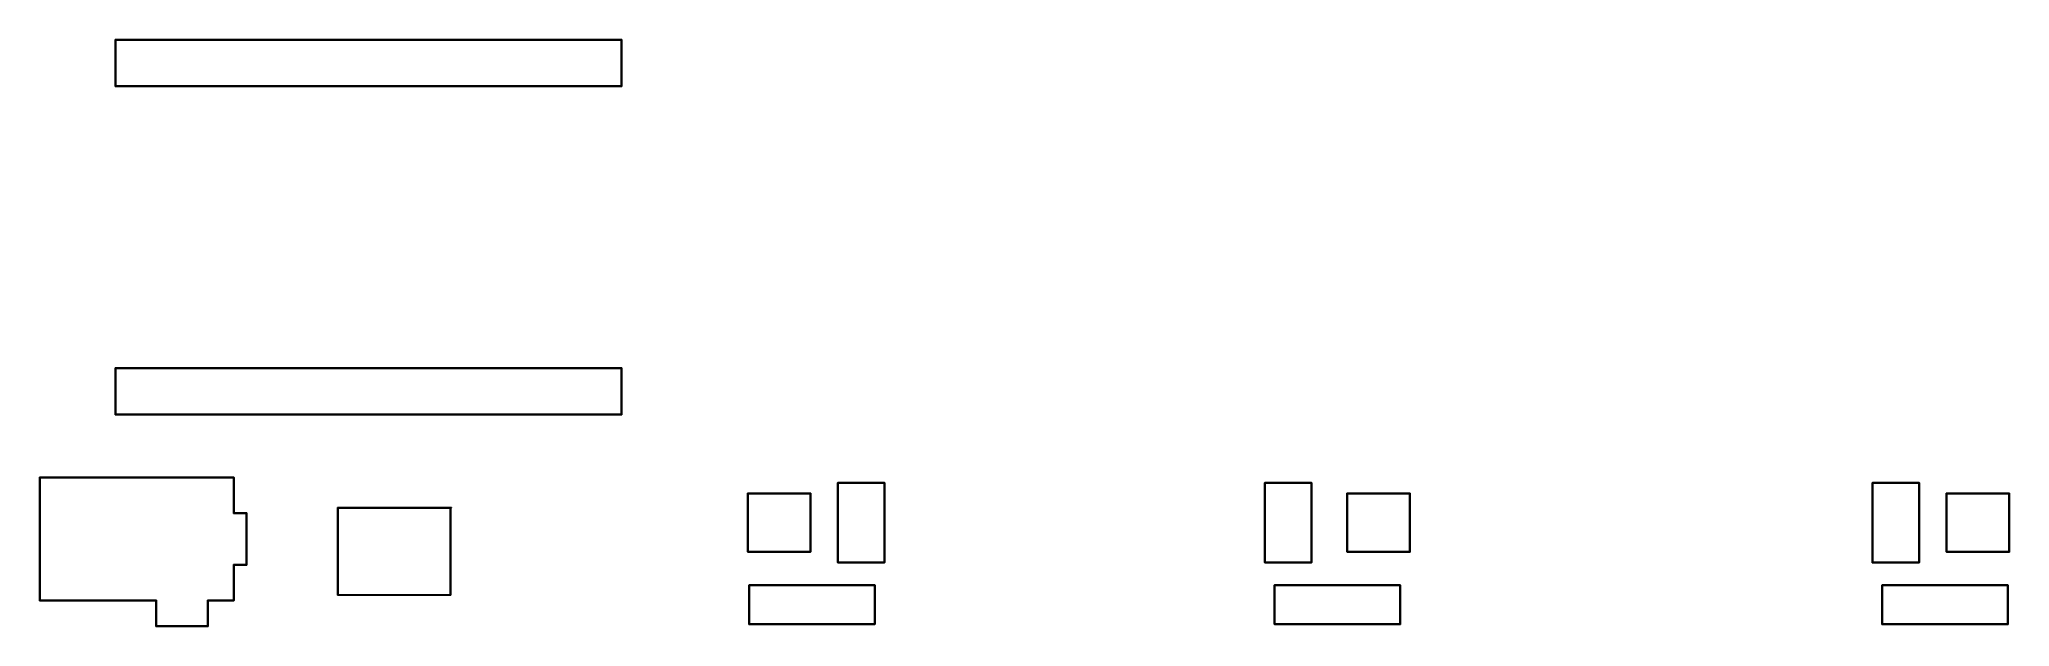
# Model space of a CAD drawing. Extents: x 34 to 187, y -126 to -81.
import ezdxf

# ---------------------------------------------------------------- set-up
doc = ezdxf.new("R2010")
doc.units = 0
doc.header["$MEASUREMENT"] = 0
doc.layers.add('BLACK', color=7, linetype='CONTINUOUS')

msp = doc.modelspace()

# ---------------------------------------------------------------- linework, layer by layer
at = {"layer": 'BLACK', "linetype": 'CONTINUOUS'}
for p, q in [((40.0849, -80.75), (40.0854, -80.7451)), ((40.085, -80.7512), (40.0849, -80.75)), ((40.085, -84.3488), (40.085, -80.7512)), ((40.0854, -80.7451), (40.0868, -80.7404)), ((40.0868, -80.7404), (40.0891, -80.736)), ((40.0891, -80.736), (40.0922, -80.7322)), ((40.0922, -80.7322), (40.096, -80.7291)), ((40.096, -80.7291), (40.1004, -80.7268)), ((40.1004, -80.7268), (40.1051, -80.7254)), ((40.1051, -80.7254), (40.1088, -80.725)), ((40.1088, -80.725), (40.11, -80.7249)), ((40.11, -80.7249), (40.1112, -80.725)), ((40.1112, -80.725), (79.2588, -80.725)), ((79.2588, -80.725), (79.26, -80.7249)), ((79.26, -80.7249), (79.2612, -80.725)), ((79.2612, -80.725), (79.2649, -80.7254)), ((79.2649, -80.7254), (79.2696, -80.7268)), ((79.2696, -80.7268), (79.274, -80.7291)), ((79.274, -80.7291), (79.2778, -80.7322)), ((79.2778, -80.7322), (79.2809, -80.736)), ((79.2809, -80.736), (79.2832, -80.7404)), ((79.2832, -80.7404), (79.2846, -80.7451)), ((79.2846, -80.7451), (79.2851, -80.75)), ((79.2851, -80.75), (79.285, -80.7512)), ((79.285, -80.7512), (79.285, -84.3488)), ((40.135, -80.775), (40.135, -84.325)), ((79.235, -80.775), (40.135, -80.775)), ((79.235, -84.325), (79.235, -80.775)), ((40.0849, -84.35), (40.085, -84.3488)), ((40.0854, -84.3549), (40.0849, -84.35)), ((40.0868, -84.3596), (40.0854, -84.3549)), ((40.0891, -84.364), (40.0868, -84.3596)), ((40.0922, -84.3678), (40.0891, -84.364)), ((40.096, -84.3709), (40.0922, -84.3678)), ((40.1004, -84.3732), (40.096, -84.3709)), ((40.1051, -84.3746), (40.1004, -84.3732)), ((40.1088, -84.375), (40.1051, -84.3746)), ((40.11, -84.3751), (40.1088, -84.375)), ((40.1088, -84.375), (40.1088, -84.375)), ((40.1112, -84.375), (40.11, -84.3751)), ((79.2588, -84.375), (40.1112, -84.375)), ((40.135, -84.325), (79.235, -84.325)), ((79.26, -84.3751), (79.2588, -84.375)), ((79.2612, -84.375), (79.26, -84.3751)), ((79.2649, -84.3746), (79.2612, -84.375)), ((79.2612, -84.375), (79.2612, -84.375)), ((79.2696, -84.3732), (79.2649, -84.3746)), ((79.274, -84.3709), (79.2696, -84.3732)), ((79.2778, -84.3678), (79.274, -84.3709)), ((79.2809, -84.364), (79.2778, -84.3678)), ((79.2832, -84.3596), (79.2809, -84.364)), ((79.2846, -84.3549), (79.2832, -84.3596)), ((79.2851, -84.35), (79.2846, -84.3549)), ((79.285, -84.3488), (79.2851, -84.35)), ((40.0849, -106.15), (40.0854, -106.145)), ((40.085, -106.151), (40.0849, -106.15)), ((40.085, -109.749), (40.085, -106.151)), ((40.0854, -106.145), (40.0868, -106.14)), ((40.0868, -106.14), (40.0891, -106.136)), ((40.0891, -106.136), (40.0922, -106.132)), ((40.0922, -106.132), (40.096, -106.129)), ((40.096, -106.129), (40.1004, -106.127)), ((40.1004, -106.127), (40.1051, -106.125)), ((40.1051, -106.125), (40.1088, -106.125)), ((40.1088, -106.125), (40.11, -106.125)), ((40.11, -106.125), (40.1112, -106.125)), ((40.1112, -106.125), (79.2588, -106.125)), ((40.135, -106.175), (40.135, -109.725)), ((79.235, -106.175), (40.135, -106.175)), ((79.235, -109.725), (79.235, -106.175)), ((79.2588, -106.125), (79.26, -106.125)), ((79.26, -106.125), (79.2612, -106.125)), ((79.2612, -106.125), (79.2649, -106.125)), ((79.2649, -106.125), (79.2696, -106.127)), ((79.2696, -106.127), (79.274, -106.129)), ((79.274, -106.129), (79.2778, -106.132)), ((79.2778, -106.132), (79.2809, -106.136)), ((79.2809, -106.136), (79.2832, -106.14)), ((79.2832, -106.14), (79.2846, -106.145)), ((79.2846, -106.145), (79.2851, -106.15)), ((79.2851, -106.15), (79.285, -106.151)), ((79.285, -106.151), (79.285, -109.749)), ((40.0849, -109.75), (40.085, -109.749)), ((40.0854, -109.755), (40.0849, -109.75)), ((40.0868, -109.76), (40.0854, -109.755)), ((40.0891, -109.764), (40.0868, -109.76)), ((40.0922, -109.768), (40.0891, -109.764)), ((40.096, -109.771), (40.0922, -109.768)), ((40.1004, -109.773), (40.096, -109.771)), ((40.1051, -109.775), (40.1004, -109.773)), ((40.1088, -109.775), (40.1051, -109.775)), ((40.11, -109.775), (40.1088, -109.775)), ((40.1088, -109.775), (40.1088, -109.775)), ((40.1112, -109.775), (40.11, -109.775)), ((79.2588, -109.775), (40.1112, -109.775)), ((40.135, -109.725), (79.235, -109.725)), ((79.26, -109.775), (79.2588, -109.775)), ((79.2612, -109.775), (79.26, -109.775)), ((79.2649, -109.775), (79.2612, -109.775)), ((79.2612, -109.775), (79.2612, -109.775)), ((79.2696, -109.773), (79.2649, -109.775)), ((79.274, -109.771), (79.2696, -109.773)), ((79.2778, -109.768), (79.274, -109.771)), ((79.2809, -109.764), (79.2778, -109.768)), ((79.2832, -109.76), (79.2809, -109.764)), ((79.2846, -109.755), (79.2832, -109.76)), ((79.2851, -109.75), (79.2846, -109.755)), ((79.285, -109.749), (79.2851, -109.75)), ((34.2349, -114.63), (34.2354, -114.625)), ((34.235, -114.631), (34.2349, -114.63)), ((34.235, -124.129), (34.235, -114.631)), ((34.2354, -114.625), (34.2368, -114.62)), ((34.2368, -114.62), (34.2391, -114.616)), ((34.2391, -114.616), (34.2422, -114.612)), ((34.2422, -114.612), (34.246, -114.609)), ((34.246, -114.609), (34.2504, -114.607)), ((34.2504, -114.607), (34.2551, -114.605)), ((34.2551, -114.605), (34.2588, -114.605)), ((34.2588, -114.605), (34.2588, -114.605)), ((34.2588, -114.605), (34.26, -114.605)), ((34.26, -114.605), (34.2612, -114.605)), ((34.2612, -114.605), (49.2588, -114.605)), ((34.285, -114.655), (34.285, -124.105)), ((49.235, -114.655), (34.285, -114.655)), ((49.235, -114.879), (49.235, -114.655)), ((49.235, -117.379), (49.235, -114.879)), ((49.235, -114.879), (49.235, -114.879)), ((49.2588, -114.605), (49.26, -114.605)), ((49.26, -114.605), (49.2612, -114.605)), ((49.2612, -114.605), (49.2649, -114.605)), ((49.2649, -114.605), (49.2696, -114.607)), ((49.2696, -114.607), (49.274, -114.609)), ((49.274, -114.609), (49.2778, -114.612)), ((49.2778, -114.612), (49.2809, -114.616)), ((49.2809, -114.616), (49.2832, -114.62)), ((49.2832, -114.62), (49.2846, -114.625)), ((49.2846, -114.625), (49.2851, -114.63)), ((49.2851, -114.63), (49.285, -114.631)), ((49.285, -114.631), (49.285, -117.355)), ((95.9649, -115.04), (95.9654, -115.035)), ((95.965, -115.041), (95.9649, -115.04)), ((95.965, -121.189), (95.965, -115.041)), ((95.9654, -115.035), (95.9668, -115.03)), ((95.9668, -115.03), (95.9691, -115.026)), ((95.9691, -115.026), (95.9722, -115.022)), ((95.9722, -115.022), (95.976, -115.019)), ((95.976, -115.019), (95.9804, -115.017)), ((95.9804, -115.017), (95.9851, -115.015)), ((95.9851, -115.015), (95.9888, -115.015)), ((95.9888, -115.015), (95.99, -115.015)), ((95.99, -115.015), (95.9912, -115.015)), ((95.9912, -115.015), (99.5888, -115.015)), ((96.015, -115.065), (96.015, -121.165)), ((99.565, -115.065), (96.015, -115.065)), ((99.565, -121.165), (99.565, -115.065)), ((99.5888, -115.015), (99.59, -115.015)), ((99.59, -115.015), (99.5912, -115.015)), ((99.5912, -115.015), (99.5949, -115.015)), ((99.5949, -115.015), (99.5996, -115.017)), ((99.5996, -115.017), (99.604, -115.019)), ((99.604, -115.019), (99.6078, -115.022)), ((99.6078, -115.022), (99.6109, -115.026)), ((99.6109, -115.026), (99.6132, -115.03)), ((99.6132, -115.03), (99.6146, -115.035)), ((99.6146, -115.035), (99.6151, -115.04)), ((99.6151, -115.04), (99.615, -115.041)), ((99.615, -115.041), (99.615, -121.189)), ((128.985, -115.035), (128.987, -115.03)), ((128.985, -115.04), (128.985, -115.035)), ((128.985, -115.041), (128.985, -115.04)), ((128.985, -121.189), (128.985, -115.041)), ((128.987, -115.03), (128.989, -115.026)), ((128.989, -115.026), (128.992, -115.022)), ((128.992, -115.022), (128.996, -115.019)), ((128.996, -115.019), (129, -115.017)), ((129, -115.017), (129.005, -115.015)), ((129.005, -115.015), (129.009, -115.015)), ((129.009, -115.015), (129.01, -115.015)), ((129.01, -115.015), (129.011, -115.015)), ((129.011, -115.015), (132.609, -115.015)), ((129.035, -115.065), (129.035, -121.165)), ((132.585, -115.065), (129.035, -115.065)), ((132.585, -121.165), (132.585, -115.065)), ((132.609, -115.015), (132.61, -115.015)), ((132.61, -115.015), (132.611, -115.015)), ((132.611, -115.015), (132.615, -115.015)), ((132.615, -115.015), (132.62, -115.017)), ((132.62, -115.017), (132.624, -115.019)), ((132.624, -115.019), (132.628, -115.022)), ((132.628, -115.022), (132.631, -115.026)), ((132.631, -115.026), (132.633, -115.03)), ((132.633, -115.03), (132.635, -115.035)), ((132.635, -115.035), (132.635, -115.04)), ((132.635, -115.04), (132.635, -115.041)), ((132.635, -115.041), (132.635, -121.189)), ((175.975, -115.035), (175.977, -115.03)), ((175.975, -115.04), (175.975, -115.035)), ((175.975, -115.041), (175.975, -115.04)), ((175.975, -121.189), (175.975, -115.041)), ((175.977, -115.03), (175.979, -115.026)), ((175.979, -115.026), (175.982, -115.022)), ((175.982, -115.022), (175.986, -115.019)), ((175.986, -115.019), (175.99, -115.017)), ((175.99, -115.017), (175.995, -115.015)), ((175.995, -115.015), (175.999, -115.015)), ((175.999, -115.015), (176, -115.015)), ((176, -115.015), (176.001, -115.015)), ((176.001, -115.015), (179.599, -115.015)), ((176.025, -115.065), (176.025, -121.165)), ((179.575, -115.065), (176.025, -115.065)), ((179.575, -121.165), (179.575, -115.065)), ((179.599, -115.015), (179.6, -115.015)), ((179.6, -115.015), (179.601, -115.015)), ((179.601, -115.015), (179.605, -115.015)), ((179.605, -115.015), (179.61, -115.017)), ((179.61, -115.017), (179.614, -115.019)), ((179.614, -115.019), (179.618, -115.022)), ((179.618, -115.022), (179.621, -115.026)), ((179.621, -115.026), (179.623, -115.03)), ((179.623, -115.03), (179.625, -115.035)), ((179.625, -115.035), (179.625, -115.04)), ((179.625, -115.04), (179.625, -115.041)), ((179.625, -115.041), (179.625, -121.189)), ((57.2949, -116.96), (57.2954, -116.955)), ((57.295, -116.961), (57.2949, -116.96)), ((57.295, -123.709), (57.295, -116.961)), ((57.2954, -116.955), (57.2968, -116.95)), ((57.2968, -116.95), (57.2991, -116.946)), ((57.2991, -116.946), (57.3022, -116.942)), ((57.3022, -116.942), (57.306, -116.939)), ((57.306, -116.939), (57.3104, -116.937)), ((57.3104, -116.937), (57.3151, -116.935)), ((57.3151, -116.935), (57.3188, -116.935)), ((57.3188, -116.935), (57.32, -116.935)), ((57.32, -116.935), (57.3212, -116.935)), ((57.3212, -116.935), (66.0712, -116.935)), ((57.345, -116.985), (57.345, -123.685)), ((66.0188, -116.985), (57.345, -116.985)), ((65.995, -117.009), (65.9954, -117.005)), ((65.995, -123.685), (65.995, -117.009)), ((65.9954, -117.005), (65.9968, -117)), ((65.9968, -117), (65.9991, -116.996)), ((65.9991, -116.996), (66.0022, -116.992)), ((66.0022, -116.992), (66.006, -116.989)), ((66.006, -116.989), (66.0104, -116.987)), ((66.0104, -116.987), (66.0151, -116.985)), ((66.0151, -116.985), (66.0188, -116.985)), ((66.0712, -116.985), (66.0212, -116.985)), ((66.0212, -116.985), (66.0249, -116.985)), ((66.0249, -116.985), (66.0296, -116.987)), ((66.0296, -116.987), (66.034, -116.989)), ((66.034, -116.989), (66.0378, -116.992)), ((66.0378, -116.992), (66.0409, -116.996)), ((66.0409, -116.996), (66.0432, -117)), ((66.0432, -117), (66.0446, -117.005)), ((66.0446, -117.005), (66.045, -117.009)), ((66.045, -117.009), (66.045, -123.709)), ((66.0712, -116.935), (66.0749, -116.935)), ((66.0749, -116.985), (66.0712, -116.985)), ((66.0749, -116.935), (66.0796, -116.937)), ((66.0796, -116.983), (66.0749, -116.985)), ((66.0796, -116.937), (66.084, -116.939)), ((66.084, -116.981), (66.0796, -116.983)), ((66.084, -116.939), (66.0878, -116.942)), ((66.0878, -116.978), (66.084, -116.981)), ((66.0878, -116.942), (66.0909, -116.946)), ((66.0909, -116.974), (66.0878, -116.978)), ((66.0909, -116.946), (66.0932, -116.95)), ((66.0932, -116.97), (66.0909, -116.974)), ((66.0932, -116.95), (66.0946, -116.955)), ((66.0946, -116.965), (66.0932, -116.97)), ((66.0946, -116.955), (66.0951, -116.96)), ((66.0951, -116.96), (66.0946, -116.965)), ((88.9949, -115.86), (88.9954, -115.855)), ((88.995, -115.861), (88.9949, -115.86)), ((88.995, -120.359), (88.995, -115.861)), ((88.9954, -115.855), (88.9968, -115.85)), ((88.9968, -115.85), (88.9991, -115.846)), ((88.9991, -115.846), (89.0022, -115.842)), ((89.0022, -115.842), (89.006, -115.839)), ((89.006, -115.839), (89.0104, -115.837)), ((89.0104, -115.837), (89.0151, -115.835)), ((89.0151, -115.835), (89.0188, -115.835)), ((89.0188, -115.835), (89.02, -115.835)), ((89.02, -115.835), (89.0212, -115.835)), ((89.0212, -115.835), (93.8688, -115.835)), ((89.045, -115.885), (89.045, -120.335)), ((93.845, -115.885), (89.045, -115.885)), ((93.845, -120.335), (93.845, -115.885)), ((93.8688, -115.835), (93.87, -115.835)), ((93.87, -115.835), (93.8712, -115.835)), ((93.8712, -115.835), (93.8749, -115.835)), ((93.8749, -115.835), (93.8796, -115.837)), ((93.8796, -115.837), (93.884, -115.839)), ((93.884, -115.839), (93.8878, -115.842)), ((93.8878, -115.842), (93.8909, -115.846)), ((93.8909, -115.846), (93.8932, -115.85)), ((93.8932, -115.85), (93.8946, -115.855)), ((93.8946, -115.855), (93.8951, -115.86)), ((93.8951, -115.86), (93.895, -115.861)), ((93.895, -115.861), (93.895, -120.359)), ((135.35, -115.855), (135.352, -115.85)), ((135.35, -115.86), (135.35, -115.855)), ((135.35, -115.861), (135.35, -115.86)), ((135.35, -120.359), (135.35, -115.861)), ((135.352, -115.85), (135.354, -115.846)), ((135.354, -115.846), (135.357, -115.842)), ((135.357, -115.842), (135.361, -115.839)), ((135.361, -115.839), (135.365, -115.837)), ((135.365, -115.837), (135.37, -115.835)), ((135.37, -115.835), (135.374, -115.835)), ((135.374, -115.835), (135.375, -115.835)), ((135.375, -115.835), (135.376, -115.835)), ((135.376, -115.835), (140.224, -115.835)), ((135.4, -115.885), (135.4, -120.335)), ((140.2, -115.885), (135.4, -115.885)), ((140.2, -120.335), (140.2, -115.885)), ((140.224, -115.835), (140.225, -115.835)), ((140.225, -115.835), (140.226, -115.835)), ((140.226, -115.835), (140.23, -115.835)), ((140.23, -115.835), (140.235, -115.837)), ((140.235, -115.837), (140.239, -115.839)), ((140.239, -115.839), (140.243, -115.842)), ((140.243, -115.842), (140.246, -115.846)), ((140.246, -115.846), (140.248, -115.85)), ((140.248, -115.85), (140.25, -115.855)), ((140.25, -115.855), (140.25, -115.86)), ((140.25, -115.86), (140.25, -115.861)), ((140.25, -115.861), (140.25, -120.359)), ((181.705, -115.855), (181.707, -115.85)), ((181.705, -115.86), (181.705, -115.855)), ((181.705, -115.861), (181.705, -115.86)), ((181.705, -120.359), (181.705, -115.861)), ((181.707, -115.85), (181.709, -115.846)), ((181.709, -115.846), (181.712, -115.842)), ((181.712, -115.842), (181.716, -115.839)), ((181.716, -115.839), (181.72, -115.837)), ((181.72, -115.837), (181.725, -115.835)), ((181.725, -115.835), (181.729, -115.835)), ((181.729, -115.835), (181.73, -115.835)), ((181.73, -115.835), (181.731, -115.835)), ((181.731, -115.835), (186.579, -115.835)), ((181.755, -115.885), (181.755, -120.335)), ((186.555, -115.885), (181.755, -115.885)), ((186.555, -120.335), (186.555, -115.885)), ((186.579, -115.835), (186.58, -115.835)), ((186.58, -115.835), (186.581, -115.835)), ((186.581, -115.835), (186.585, -115.835)), ((186.585, -115.835), (186.59, -115.837)), ((186.59, -115.837), (186.594, -115.839)), ((186.594, -115.839), (186.598, -115.842)), ((186.598, -115.842), (186.601, -115.846)), ((186.601, -115.846), (186.603, -115.85)), ((186.603, -115.85), (186.605, -115.855)), ((186.605, -115.855), (186.605, -115.86)), ((186.605, -115.86), (186.605, -115.861)), ((186.605, -115.861), (186.605, -120.359)), ((49.2349, -117.38), (49.235, -117.379)), ((49.2354, -117.385), (49.2349, -117.38)), ((49.2368, -117.39), (49.2354, -117.385)), ((49.2391, -117.394), (49.2368, -117.39)), ((49.2422, -117.398), (49.2391, -117.394)), ((49.246, -117.401), (49.2422, -117.398)), ((49.2504, -117.403), (49.246, -117.401)), ((49.2551, -117.405), (49.2504, -117.403)), ((49.2588, -117.405), (49.2551, -117.405)), ((49.26, -117.405), (49.2588, -117.405)), ((49.2588, -117.405), (49.2588, -117.405)), ((49.2612, -117.405), (49.26, -117.405)), ((50.235, -117.405), (49.2612, -117.405)), ((49.285, -117.355), (50.2588, -117.355)), ((50.235, -121.355), (50.235, -117.405)), ((50.2588, -117.355), (50.26, -117.355)), ((50.26, -117.355), (50.2612, -117.355)), ((50.2612, -117.355), (50.2612, -117.355)), ((50.2612, -117.355), (50.2649, -117.355)), ((50.2649, -117.355), (50.2696, -117.357)), ((50.2696, -117.357), (50.274, -117.359)), ((50.274, -117.359), (50.2778, -117.362)), ((50.2778, -117.362), (50.2809, -117.366)), ((50.2809, -117.366), (50.2832, -117.37)), ((50.2832, -117.37), (50.2846, -117.375)), ((50.2846, -117.375), (50.2851, -117.38)), ((50.2851, -117.38), (50.285, -117.381)), ((50.285, -117.381), (50.285, -121.379)), ((88.9949, -120.36), (88.995, -120.359)), ((88.9954, -120.365), (88.9949, -120.36)), ((88.9968, -120.37), (88.9954, -120.365)), ((88.9991, -120.374), (88.9968, -120.37)), ((89.045, -120.335), (93.845, -120.335)), ((93.8932, -120.37), (93.8909, -120.374)), ((93.8946, -120.365), (93.8932, -120.37)), ((93.8951, -120.36), (93.8946, -120.365)), ((93.895, -120.359), (93.8951, -120.36)), ((135.35, -120.36), (135.35, -120.359)), ((135.35, -120.365), (135.35, -120.36)), ((135.352, -120.37), (135.35, -120.365)), ((135.354, -120.374), (135.352, -120.37)), ((135.4, -120.335), (140.2, -120.335)), ((140.248, -120.37), (140.246, -120.374)), ((140.25, -120.365), (140.248, -120.37)), ((140.25, -120.359), (140.25, -120.36)), ((140.25, -120.36), (140.25, -120.365)), ((181.705, -120.36), (181.705, -120.359)), ((181.705, -120.365), (181.705, -120.36)), ((181.707, -120.37), (181.705, -120.365)), ((181.709, -120.374), (181.707, -120.37)), ((181.755, -120.335), (186.555, -120.335)), ((186.603, -120.37), (186.601, -120.374)), ((186.605, -120.365), (186.603, -120.37)), ((186.605, -120.359), (186.605, -120.36)), ((186.605, -120.36), (186.605, -120.365)), ((49.2349, -121.38), (49.2354, -121.375)), ((49.235, -121.381), (49.2349, -121.38)), ((49.235, -124.105), (49.235, -121.381)), ((49.2354, -121.375), (49.2368, -121.37)), ((49.2368, -121.37), (49.2391, -121.366)), ((49.2391, -121.366), (49.2422, -121.362)), ((49.2422, -121.362), (49.246, -121.359)), ((49.246, -121.359), (49.2504, -121.357)), ((49.2504, -121.357), (49.2551, -121.355)), ((49.2551, -121.355), (49.2588, -121.355)), ((49.2588, -121.355), (49.26, -121.355)), ((49.26, -121.355), (49.2612, -121.355)), ((49.2612, -121.355), (50.235, -121.355)), ((50.2588, -121.405), (49.285, -121.405)), ((49.285, -121.405), (49.285, -124.129)), ((50.26, -121.405), (50.2588, -121.405)), ((50.2649, -121.405), (50.26, -121.405)), ((50.2696, -121.403), (50.2649, -121.405)), ((50.274, -121.401), (50.2696, -121.403)), ((50.2778, -121.398), (50.274, -121.401)), ((50.2809, -121.394), (50.2778, -121.398)), ((50.2832, -121.39), (50.2809, -121.394)), ((50.2846, -121.385), (50.2832, -121.39)), ((50.285, -121.381), (50.2846, -121.385)), ((50.285, -121.379), (50.2851, -121.38)), ((50.2851, -121.38), (50.285, -121.381)), ((89.0022, -120.378), (88.9991, -120.374)), ((89.006, -120.381), (89.0022, -120.378)), ((89.0104, -120.383), (89.006, -120.381)), ((89.0151, -120.385), (89.0104, -120.383)), ((89.0188, -120.385), (89.0151, -120.385)), ((89.02, -120.385), (89.0188, -120.385)), ((89.0188, -120.385), (89.0188, -120.385)), ((89.0212, -120.385), (89.02, -120.385)), ((93.8688, -120.385), (89.0212, -120.385)), ((93.87, -120.385), (93.8688, -120.385)), ((93.8712, -120.385), (93.87, -120.385)), ((93.8749, -120.385), (93.8712, -120.385)), ((93.8712, -120.385), (93.8712, -120.385)), ((93.8796, -120.383), (93.8749, -120.385)), ((93.884, -120.381), (93.8796, -120.383)), ((93.8878, -120.378), (93.884, -120.381)), ((93.8909, -120.374), (93.8878, -120.378)), ((95.9649, -121.19), (95.965, -121.189)), ((95.9654, -121.195), (95.9649, -121.19)), ((95.9668, -121.2), (95.9654, -121.195)), ((95.9691, -121.204), (95.9668, -121.2)), ((95.9722, -121.208), (95.9691, -121.204)), ((95.976, -121.211), (95.9722, -121.208)), ((95.9804, -121.213), (95.976, -121.211)), ((95.9851, -121.215), (95.9804, -121.213)), ((95.9888, -121.215), (95.9851, -121.215)), ((95.99, -121.215), (95.9888, -121.215)), ((95.9888, -121.215), (95.9888, -121.215)), ((95.9912, -121.215), (95.99, -121.215)), ((99.5888, -121.215), (95.9912, -121.215)), ((96.015, -121.165), (99.565, -121.165)), ((99.59, -121.215), (99.5888, -121.215)), ((99.5912, -121.215), (99.59, -121.215)), ((99.5949, -121.215), (99.5912, -121.215)), ((99.5912, -121.215), (99.5912, -121.215)), ((99.5996, -121.213), (99.5949, -121.215)), ((99.604, -121.211), (99.5996, -121.213)), ((99.6078, -121.208), (99.604, -121.211)), ((99.6109, -121.204), (99.6078, -121.208)), ((99.6132, -121.2), (99.6109, -121.204)), ((99.6146, -121.195), (99.6132, -121.2)), ((99.6151, -121.19), (99.6146, -121.195)), ((99.615, -121.189), (99.6151, -121.19)), ((128.985, -121.19), (128.985, -121.189)), ((128.985, -121.195), (128.985, -121.19)), ((128.987, -121.2), (128.985, -121.195)), ((128.989, -121.204), (128.987, -121.2)), ((128.992, -121.208), (128.989, -121.204)), ((128.996, -121.211), (128.992, -121.208)), ((129, -121.213), (128.996, -121.211)), ((129.005, -121.215), (129, -121.213)), ((129.009, -121.215), (129.005, -121.215)), ((129.01, -121.215), (129.009, -121.215)), ((129.009, -121.215), (129.009, -121.215)), ((129.011, -121.215), (129.01, -121.215)), ((132.609, -121.215), (129.011, -121.215)), ((129.035, -121.165), (132.585, -121.165)), ((132.61, -121.215), (132.609, -121.215)), ((132.611, -121.215), (132.61, -121.215)), ((132.615, -121.215), (132.611, -121.215)), ((132.611, -121.215), (132.611, -121.215)), ((132.62, -121.213), (132.615, -121.215)), ((132.624, -121.211), (132.62, -121.213)), ((132.628, -121.208), (132.624, -121.211)), ((132.631, -121.204), (132.628, -121.208)), ((132.633, -121.2), (132.631, -121.204)), ((132.635, -121.195), (132.633, -121.2)), ((132.635, -121.189), (132.635, -121.19)), ((132.635, -121.19), (132.635, -121.195)), ((135.357, -120.378), (135.354, -120.374)), ((135.361, -120.381), (135.357, -120.378)), ((135.365, -120.383), (135.361, -120.381)), ((135.37, -120.385), (135.365, -120.383)), ((135.374, -120.385), (135.37, -120.385)), ((135.375, -120.385), (135.374, -120.385)), ((135.374, -120.385), (135.374, -120.385)), ((135.376, -120.385), (135.375, -120.385)), ((140.224, -120.385), (135.376, -120.385)), ((140.225, -120.385), (140.224, -120.385)), ((140.226, -120.385), (140.225, -120.385)), ((140.23, -120.385), (140.226, -120.385)), ((140.226, -120.385), (140.226, -120.385)), ((140.235, -120.383), (140.23, -120.385)), ((140.239, -120.381), (140.235, -120.383)), ((140.243, -120.378), (140.239, -120.381)), ((140.246, -120.374), (140.243, -120.378)), ((175.975, -121.19), (175.975, -121.189)), ((175.975, -121.195), (175.975, -121.19)), ((175.977, -121.2), (175.975, -121.195)), ((175.979, -121.204), (175.977, -121.2)), ((175.982, -121.208), (175.979, -121.204)), ((175.986, -121.211), (175.982, -121.208)), ((175.99, -121.213), (175.986, -121.211)), ((175.995, -121.215), (175.99, -121.213)), ((175.999, -121.215), (175.995, -121.215)), ((176, -121.215), (175.999, -121.215)), ((175.999, -121.215), (175.999, -121.215)), ((176.001, -121.215), (176, -121.215)), ((179.599, -121.215), (176.001, -121.215)), ((176.025, -121.165), (179.575, -121.165)), ((179.6, -121.215), (179.599, -121.215)), ((179.601, -121.215), (179.6, -121.215)), ((179.605, -121.215), (179.601, -121.215)), ((179.601, -121.215), (179.601, -121.215)), ((179.61, -121.213), (179.605, -121.215)), ((179.614, -121.211), (179.61, -121.213)), ((179.618, -121.208), (179.614, -121.211)), ((179.621, -121.204), (179.618, -121.208)), ((179.623, -121.2), (179.621, -121.204)), ((179.625, -121.195), (179.623, -121.2)), ((179.625, -121.189), (179.625, -121.19)), ((179.625, -121.19), (179.625, -121.195)), ((181.712, -120.378), (181.709, -120.374)), ((181.716, -120.381), (181.712, -120.378)), ((181.72, -120.383), (181.716, -120.381)), ((181.725, -120.385), (181.72, -120.383)), ((181.729, -120.385), (181.725, -120.385)), ((181.73, -120.385), (181.729, -120.385)), ((181.729, -120.385), (181.729, -120.385)), ((181.731, -120.385), (181.73, -120.385)), ((186.579, -120.385), (181.731, -120.385)), ((186.58, -120.385), (186.579, -120.385)), ((186.581, -120.385), (186.58, -120.385)), ((186.585, -120.385), (186.581, -120.385)), ((186.581, -120.385), (186.581, -120.385)), ((186.59, -120.383), (186.585, -120.385)), ((186.594, -120.381), (186.59, -120.383)), ((186.598, -120.378), (186.594, -120.381)), ((186.601, -120.374), (186.598, -120.378)), ((89.0949, -122.96), (89.0954, -122.955)), ((89.095, -122.961), (89.0949, -122.96)), ((89.095, -125.959), (89.095, -122.961)), ((89.0954, -122.955), (89.0968, -122.95)), ((89.0968, -122.95), (89.0991, -122.946)), ((89.0991, -122.946), (89.1022, -122.942)), ((89.1022, -122.942), (89.106, -122.939)), ((89.106, -122.939), (89.1104, -122.937)), ((89.1104, -122.937), (89.1151, -122.935)), ((89.1151, -122.935), (89.1188, -122.935)), ((89.1188, -122.935), (89.12, -122.935)), ((89.12, -122.935), (89.1212, -122.935)), ((89.1212, -122.935), (98.8388, -122.935)), ((89.145, -122.985), (89.145, -125.935)), ((98.815, -122.985), (89.145, -122.985)), ((98.815, -125.935), (98.815, -122.985)), ((98.8388, -122.935), (98.84, -122.935)), ((98.84, -122.935), (98.8412, -122.935)), ((98.8412, -122.935), (98.8449, -122.935)), ((98.8449, -122.935), (98.8496, -122.937)), ((98.8496, -122.937), (98.854, -122.939)), ((98.854, -122.939), (98.8578, -122.942)), ((98.8578, -122.942), (98.8609, -122.946)), ((98.8609, -122.946), (98.8632, -122.95)), ((98.8632, -122.95), (98.8646, -122.955)), ((98.8646, -122.955), (98.8651, -122.96)), ((98.8651, -122.96), (98.865, -122.961)), ((98.865, -122.961), (98.865, -125.959)), ((129.735, -122.955), (129.737, -122.95)), ((129.735, -122.96), (129.735, -122.955)), ((129.735, -122.961), (129.735, -122.96)), ((129.735, -125.959), (129.735, -122.961)), ((129.737, -122.95), (129.739, -122.946)), ((129.739, -122.946), (129.742, -122.942)), ((129.742, -122.942), (129.746, -122.939)), ((129.746, -122.939), (129.75, -122.937)), ((129.75, -122.937), (129.755, -122.935)), ((129.755, -122.935), (129.759, -122.935)), ((129.759, -122.935), (129.76, -122.935)), ((129.76, -122.935), (129.761, -122.935)), ((129.761, -122.935), (139.479, -122.935)), ((129.785, -122.985), (129.785, -125.935)), ((139.455, -122.985), (129.785, -122.985)), ((139.455, -125.935), (139.455, -122.985)), ((139.479, -122.935), (139.48, -122.935)), ((139.48, -122.935), (139.481, -122.935)), ((139.481, -122.935), (139.485, -122.935)), ((139.485, -122.935), (139.49, -122.937)), ((139.49, -122.937), (139.494, -122.939)), ((139.494, -122.939), (139.498, -122.942)), ((139.498, -122.942), (139.501, -122.946)), ((139.501, -122.946), (139.503, -122.95)), ((139.503, -122.95), (139.505, -122.955)), ((139.505, -122.955), (139.505, -122.96)), ((139.505, -122.96), (139.505, -122.961)), ((139.505, -122.961), (139.505, -125.959)), ((176.725, -122.955), (176.727, -122.95)), ((176.725, -122.96), (176.725, -122.955)), ((176.725, -122.961), (176.725, -122.96)), ((176.725, -125.959), (176.725, -122.961)), ((176.727, -122.95), (176.729, -122.946)), ((176.729, -122.946), (176.732, -122.942)), ((176.732, -122.942), (176.736, -122.939)), ((176.736, -122.939), (176.74, -122.937)), ((176.74, -122.937), (176.745, -122.935)), ((176.745, -122.935), (176.749, -122.935)), ((176.749, -122.935), (176.75, -122.935)), ((176.75, -122.935), (176.751, -122.935)), ((176.751, -122.935), (186.469, -122.935)), ((176.775, -122.985), (176.775, -125.935)), ((186.445, -122.985), (176.775, -122.985)), ((186.445, -125.935), (186.445, -122.985)), ((186.469, -122.935), (186.47, -122.935)), ((186.47, -122.935), (186.471, -122.935)), ((186.471, -122.935), (186.475, -122.935)), ((186.475, -122.935), (186.48, -122.937)), ((186.48, -122.937), (186.484, -122.939)), ((186.484, -122.939), (186.488, -122.942)), ((186.488, -122.942), (186.491, -122.946)), ((186.491, -122.946), (186.493, -122.95)), ((186.493, -122.95), (186.495, -122.955)), ((186.495, -122.955), (186.495, -122.96)), ((186.495, -122.96), (186.495, -122.961)), ((186.495, -122.961), (186.495, -125.959)), ((34.2349, -124.13), (34.235, -124.129)), ((34.2354, -124.135), (34.2349, -124.13)), ((34.2368, -124.14), (34.2354, -124.135)), ((34.2391, -124.144), (34.2368, -124.14)), ((34.2422, -124.148), (34.2391, -124.144)), ((34.246, -124.151), (34.2422, -124.148)), ((34.2504, -124.153), (34.246, -124.151)), ((34.2551, -124.155), (34.2504, -124.153)), ((34.26, -124.155), (34.2551, -124.155)), ((34.2612, -124.155), (34.26, -124.155)), ((43.235, -124.155), (34.2612, -124.155)), ((34.285, -124.105), (43.2588, -124.105)), ((43.235, -126.129), (43.235, -124.155)), ((43.2588, -124.105), (43.26, -124.105)), ((43.26, -124.105), (43.2612, -124.105)), ((43.2612, -124.105), (43.2649, -124.105)), ((43.2649, -124.105), (43.2696, -124.107)), ((43.2696, -124.107), (43.274, -124.109)), ((43.274, -124.109), (43.2778, -124.112)), ((43.2778, -124.112), (43.2809, -124.116)), ((43.2809, -124.116), (43.2832, -124.12)), ((43.2832, -124.12), (43.2846, -124.125)), ((43.2846, -124.125), (43.2851, -124.13)), ((43.2851, -124.13), (43.285, -124.131)), ((43.285, -124.131), (43.285, -126.105)), ((47.2349, -124.13), (47.2354, -124.125)), ((47.235, -124.131), (47.2349, -124.13)), ((47.235, -126.105), (47.235, -124.131)), ((47.2354, -124.125), (47.2368, -124.12)), ((47.2368, -124.12), (47.2391, -124.116)), ((47.2391, -124.116), (47.2422, -124.112)), ((47.2422, -124.112), (47.246, -124.109)), ((47.246, -124.109), (47.2504, -124.107)), ((47.2504, -124.107), (47.2551, -124.105)), ((47.2551, -124.105), (47.2588, -124.105)), ((47.2588, -124.105), (47.26, -124.105)), ((47.26, -124.105), (47.2612, -124.105)), ((47.2612, -124.105), (49.235, -124.105)), ((49.2588, -124.155), (47.285, -124.155)), ((47.285, -124.155), (47.285, -126.129)), ((49.26, -124.155), (49.2588, -124.155)), ((49.2649, -124.155), (49.26, -124.155)), ((49.2696, -124.153), (49.2649, -124.155)), ((49.274, -124.151), (49.2696, -124.153)), ((49.2778, -124.148), (49.274, -124.151)), ((49.2809, -124.144), (49.2778, -124.148)), ((49.2832, -124.14), (49.2809, -124.144)), ((49.2846, -124.135), (49.2832, -124.14)), ((49.285, -124.131), (49.2846, -124.135)), ((49.285, -124.129), (49.2851, -124.13)), ((49.2851, -124.13), (49.285, -124.131)), ((49.285, -124.131), (49.285, -124.131)), ((57.2949, -123.71), (57.295, -123.709)), ((57.2954, -123.715), (57.2949, -123.71)), ((57.2968, -123.72), (57.2954, -123.715)), ((57.2991, -123.724), (57.2968, -123.72)), ((57.3022, -123.728), (57.2991, -123.724)), ((57.306, -123.731), (57.3022, -123.728)), ((57.3104, -123.733), (57.306, -123.731)), ((57.3151, -123.735), (57.3104, -123.733)), ((57.3188, -123.735), (57.3151, -123.735)), ((57.32, -123.735), (57.3188, -123.735)), ((57.3188, -123.735), (57.3188, -123.735)), ((57.3212, -123.735), (57.32, -123.735)), ((66.0188, -123.735), (57.3212, -123.735)), ((57.345, -123.685), (65.995, -123.685)), ((66.02, -123.735), (66.0188, -123.735)), ((66.0212, -123.735), (66.02, -123.735)), ((66.0249, -123.735), (66.0212, -123.735)), ((66.0212, -123.735), (66.0212, -123.735)), ((66.0296, -123.733), (66.0249, -123.735)), ((66.034, -123.731), (66.0296, -123.733)), ((66.0378, -123.728), (66.034, -123.731)), ((66.0409, -123.724), (66.0378, -123.728)), ((66.0432, -123.72), (66.0409, -123.724)), ((66.0446, -123.715), (66.0432, -123.72)), ((66.0451, -123.71), (66.0446, -123.715)), ((66.045, -123.709), (66.0451, -123.71)), ((43.2349, -126.13), (43.235, -126.129)), ((43.2354, -126.135), (43.2349, -126.13)), ((43.2368, -126.14), (43.2354, -126.135)), ((43.2391, -126.144), (43.2368, -126.14)), ((43.2422, -126.148), (43.2391, -126.144)), ((43.246, -126.151), (43.2422, -126.148)), ((43.2504, -126.153), (43.246, -126.151)), ((43.2551, -126.155), (43.2504, -126.153)), ((43.26, -126.155), (43.2551, -126.155)), ((43.2612, -126.155), (43.26, -126.155)), ((47.2588, -126.155), (43.2612, -126.155)), ((43.285, -126.105), (47.235, -126.105)), ((47.26, -126.155), (47.2588, -126.155)), ((47.2649, -126.155), (47.26, -126.155)), ((47.2696, -126.153), (47.2649, -126.155)), ((47.274, -126.151), (47.2696, -126.153)), ((47.2778, -126.148), (47.274, -126.151)), ((47.2809, -126.144), (47.2778, -126.148)), ((47.2832, -126.14), (47.2809, -126.144)), ((47.2846, -126.135), (47.2832, -126.14)), ((47.285, -126.131), (47.2846, -126.135)), ((47.285, -126.129), (47.2851, -126.13)), ((47.2851, -126.13), (47.285, -126.131)), ((47.285, -126.131), (47.285, -126.131)), ((89.0949, -125.96), (89.095, -125.959)), ((89.0954, -125.965), (89.0949, -125.96)), ((89.0968, -125.97), (89.0954, -125.965)), ((89.0991, -125.974), (89.0968, -125.97)), ((89.1022, -125.978), (89.0991, -125.974)), ((89.106, -125.981), (89.1022, -125.978)), ((89.1104, -125.983), (89.106, -125.981)), ((89.1151, -125.985), (89.1104, -125.983)), ((89.1188, -125.985), (89.1151, -125.985)), ((89.12, -125.985), (89.1188, -125.985)), ((89.1188, -125.985), (89.1188, -125.985)), ((89.1212, -125.985), (89.12, -125.985)), ((98.8388, -125.985), (89.1212, -125.985)), ((89.145, -125.935), (98.815, -125.935)), ((98.84, -125.985), (98.8388, -125.985)), ((98.8412, -125.985), (98.84, -125.985)), ((98.8449, -125.985), (98.8412, -125.985)), ((98.8412, -125.985), (98.8412, -125.985)), ((98.8496, -125.983), (98.8449, -125.985)), ((98.854, -125.981), (98.8496, -125.983)), ((98.8578, -125.978), (98.854, -125.981)), ((98.8609, -125.974), (98.8578, -125.978)), ((98.8632, -125.97), (98.8609, -125.974)), ((98.8646, -125.965), (98.8632, -125.97)), ((98.8651, -125.96), (98.8646, -125.965)), ((98.865, -125.959), (98.8651, -125.96)), ((129.735, -125.96), (129.735, -125.959)), ((129.735, -125.965), (129.735, -125.96)), ((129.737, -125.97), (129.735, -125.965)), ((129.739, -125.974), (129.737, -125.97)), ((129.742, -125.978), (129.739, -125.974)), ((129.746, -125.981), (129.742, -125.978)), ((129.75, -125.983), (129.746, -125.981)), ((129.755, -125.985), (129.75, -125.983)), ((129.759, -125.985), (129.755, -125.985)), ((129.76, -125.985), (129.759, -125.985)), ((129.759, -125.985), (129.759, -125.985)), ((129.761, -125.985), (129.76, -125.985)), ((139.479, -125.985), (129.761, -125.985)), ((129.785, -125.935), (139.455, -125.935)), ((139.48, -125.985), (139.479, -125.985)), ((139.481, -125.985), (139.48, -125.985)), ((139.485, -125.985), (139.481, -125.985)), ((139.481, -125.985), (139.481, -125.985)), ((139.49, -125.983), (139.485, -125.985)), ((139.494, -125.981), (139.49, -125.983)), ((139.498, -125.978), (139.494, -125.981)), ((139.501, -125.974), (139.498, -125.978)), ((139.503, -125.97), (139.501, -125.974)), ((139.505, -125.965), (139.503, -125.97)), ((139.505, -125.959), (139.505, -125.96)), ((139.505, -125.96), (139.505, -125.965)), ((176.725, -125.96), (176.725, -125.959)), ((176.725, -125.965), (176.725, -125.96)), ((176.727, -125.97), (176.725, -125.965)), ((176.729, -125.974), (176.727, -125.97)), ((176.732, -125.978), (176.729, -125.974)), ((176.736, -125.981), (176.732, -125.978)), ((176.74, -125.983), (176.736, -125.981)), ((176.745, -125.985), (176.74, -125.983)), ((176.749, -125.985), (176.745, -125.985)), ((176.75, -125.985), (176.749, -125.985)), ((176.749, -125.985), (176.749, -125.985)), ((176.751, -125.985), (176.75, -125.985)), ((186.469, -125.985), (176.751, -125.985)), ((176.775, -125.935), (186.445, -125.935)), ((186.47, -125.985), (186.469, -125.985)), ((186.471, -125.985), (186.47, -125.985)), ((186.475, -125.985), (186.471, -125.985)), ((186.471, -125.985), (186.471, -125.985)), ((186.48, -125.983), (186.475, -125.985)), ((186.484, -125.981), (186.48, -125.983)), ((186.488, -125.978), (186.484, -125.981)), ((186.491, -125.974), (186.488, -125.978)), ((186.493, -125.97), (186.491, -125.974)), ((186.495, -125.965), (186.493, -125.97)), ((186.495, -125.959), (186.495, -125.96)), ((186.495, -125.96), (186.495, -125.965))]:
    msp.add_line(p, q, dxfattribs=at)

doc.saveas('drawing.dxf')
